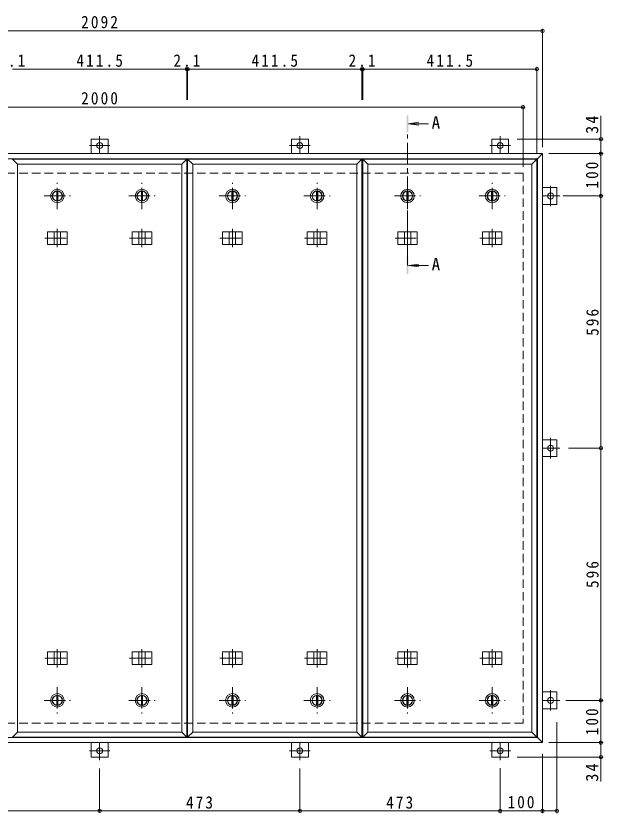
# Model space of a CAD drawing. Units: millimetres at full size, sheet at 1:10. Extents: x -2570 to 2484, y -1962 to 1552.
# Drawn here: x -1280 to 107, y -332 to 1552 of the extents above; entities that cross this region are included whole.
import ezdxf
from ezdxf.enums import TextEntityAlignment as Align

# ---------------------------------------------------------------- set-up
doc = ezdxf.new("R2010")
doc.units = ezdxf.units.MM
doc.header["$LTSCALE"] = 10
doc.header["$PDMODE"] = 32
doc.header["$PDSIZE"] = 8
doc.linetypes.add('CHAIN1', pattern=[8, 5, -1, 1, -1])
doc.linetypes.add('DASHED2', pattern=[3, 2, -1])
for name, color, linetype, lineweight in [('0-1_躯体', 2, 'DASHED2', 9), ('0-2_仕上', 4, 'Continuous', 9), ('0-3_建具', 4, 'Continuous', 9), ('0-5_寸法', 4, 'Continuous', 9), ('0-C', 2, 'Continuous', 9), ('0-E', 3, 'Continuous', 9), ('0-F', 7, 'Continuous', 9)]:
    doc.layers.add(name, color=color, linetype=linetype, lineweight=lineweight)
doc.styles.add('ＭＳ ゴシック', font='')
doc.styles.get('ＭＳ ゴシック').set_extended_font_data('MS Gothic')

msp = doc.modelspace()

# ---------------------------------------------------------------- linework, layer by layer
at = {"layer": '0-1_躯体'}
for p, q in [((-2082.1, 1180.07), (-82.1, 1180.07)), ((-82.1, 1180.07), (-82.1, -119.93)), ((-82.1, -119.93), (-2082.1, -119.93))]:
    msp.add_line(p, q, dxfattribs=at)
at = {"layer": '0-2_仕上'}
for p, q in [((-876.35, 1213.07), (-876.35, -152.93)), ((-874.23, 1213.07), (-874.23, -152.93)), ((-462.73, 1213.07), (-462.73, -152.93)), ((-460.6, 1213.07), (-460.6, -152.93)), ((-49.1, 1213.07), (-49.1, -152.93)), ((-1275.85, 1201.07), (-1275.85, -140.93)), ((-888.35, 1201.07), (-888.35, -140.93)), ((-862.23, 1201.07), (-862.23, -140.93)), ((-474.73, 1201.07), (-474.73, -140.93)), ((-448.6, 1201.07), (-448.6, -140.93)), ((-61.1, 1201.07), (-61.1, -140.93))]:
    msp.add_line(p, q, dxfattribs=at)
for points in [[(-1275.85, 1201.07), (-1287.85, 1213.07), (-876.35, 1213.07)], [(-1275.85, 1201.07), (-888.35, 1201.07), (-876.35, 1213.07)], [(-862.23, 1201.07), (-874.23, 1213.07), (-462.73, 1213.07)], [(-862.23, 1201.07), (-474.73, 1201.07), (-462.73, 1213.07)], [(-448.6, 1201.07), (-460.6, 1213.07), (-49.1, 1213.07)], [(-448.6, 1201.07), (-61.1, 1201.07), (-49.1, 1213.07)], [(-1275.85, -140.93), (-1287.85, -152.93), (-876.35, -152.93)], [(-1275.85, -140.93), (-888.35, -140.93), (-876.35, -152.93)], [(-862.23, -140.93), (-874.23, -152.93), (-462.73, -152.93)], [(-862.23, -140.93), (-474.73, -140.93), (-462.73, -152.93)], [(-448.6, -140.93), (-460.6, -152.93), (-49.1, -152.93)], [(-448.6, -140.93), (-61.1, -140.93), (-49.1, -152.93)]]:
    msp.add_lwpolyline(points, dxfattribs=at)
at = {"layer": '0-3_建具', "color": 2}
for p, q in [((-2128.1, 1226.07), (-36.1, 1226.07)), ((-48.1, 1214.07), (-36.1, 1226.07)), ((-36.1, 1226.07), (-36.1, -165.93)), ((-2116.1, 1214.07), (-48.1, 1214.07)), ((-48.1, -153.93), (-48.1, 1214.07)), ((-36.1, -165.93), (-2128.1, -165.93)), ((-48.1, -153.93), (-2116.1, -153.93)), ((-48.1, -153.93), (-36.1, -165.93))]:
    msp.add_line(p, q, dxfattribs=at)
at = {"layer": '0-3_建具'}
for p, q in [((-1205.19, 1041.07), (-1205.19, 1011.07)), ((-1205.19, 1041.07), (-1159.01, 1041.07)), ((-1189.6, 1041.07), (-1189.6, 1011.07)), ((-1174.6, 1041.07), (-1174.6, 1011.07)), ((-1159.01, 1041.07), (-1159.01, 1011.07)), ((-1005.19, 1041.07), (-1005.19, 1011.07)), ((-1005.19, 1041.07), (-959.01, 1041.07)), ((-989.6, 1041.07), (-989.6, 1011.07)), ((-974.6, 1041.07), (-974.6, 1011.07)), ((-959.01, 1041.07), (-959.01, 1011.07)), ((-791.57, 1041.07), (-791.57, 1011.07)), ((-791.57, 1041.07), (-745.39, 1041.07)), ((-775.98, 1041.07), (-775.98, 1011.07)), ((-760.98, 1041.07), (-760.98, 1011.07)), ((-745.39, 1041.07), (-745.39, 1011.07)), ((-591.57, 1041.07), (-591.57, 1011.07)), ((-591.57, 1041.07), (-545.39, 1041.07)), ((-575.98, 1041.07), (-575.98, 1011.07)), ((-560.98, 1041.07), (-560.98, 1011.07)), ((-545.39, 1041.07), (-545.39, 1011.07)), ((-377.94, 1041.07), (-377.94, 1011.07)), ((-377.94, 1041.07), (-331.76, 1041.07)), ((-362.35, 1041.07), (-362.35, 1011.07)), ((-347.35, 1041.07), (-347.35, 1011.07)), ((-331.76, 1041.07), (-331.76, 1011.07)), ((-177.94, 1041.07), (-177.94, 1011.07)), ((-177.94, 1041.07), (-131.76, 1041.07)), ((-162.35, 1041.07), (-162.35, 1011.07)), ((-147.35, 1041.07), (-147.35, 1011.07)), ((-131.76, 1041.07), (-131.76, 1011.07)), ((-1205.19, 1011.07), (-1159.01, 1011.07)), ((-1005.19, 1011.07), (-959.01, 1011.07)), ((-791.57, 1011.07), (-745.39, 1011.07)), ((-591.57, 1011.07), (-545.39, 1011.07)), ((-377.94, 1011.07), (-331.76, 1011.07)), ((-177.94, 1011.07), (-131.76, 1011.07)), ((-1205.19, 19.07), (-1205.19, 49.07)), ((-1205.19, 49.07), (-1159.01, 49.07)), ((-1189.6, 19.07), (-1189.6, 49.07)), ((-1174.6, 19.07), (-1174.6, 49.07)), ((-1159.01, 19.07), (-1159.01, 49.07)), ((-1005.19, 19.07), (-1005.19, 49.07)), ((-1005.19, 49.07), (-959.01, 49.07)), ((-989.6, 19.07), (-989.6, 49.07)), ((-974.6, 19.07), (-974.6, 49.07)), ((-959.01, 19.07), (-959.01, 49.07)), ((-791.57, 19.07), (-791.57, 49.07)), ((-791.57, 49.07), (-745.39, 49.07)), ((-775.98, 19.07), (-775.98, 49.07)), ((-760.98, 19.07), (-760.98, 49.07)), ((-745.39, 19.07), (-745.39, 49.07)), ((-591.57, 19.07), (-591.57, 49.07)), ((-591.57, 49.07), (-545.39, 49.07)), ((-575.98, 19.07), (-575.98, 49.07)), ((-560.98, 19.07), (-560.98, 49.07)), ((-545.39, 19.07), (-545.39, 49.07)), ((-377.94, 19.07), (-377.94, 49.07)), ((-377.94, 49.07), (-331.76, 49.07)), ((-362.35, 19.07), (-362.35, 49.07)), ((-347.35, 19.07), (-347.35, 49.07)), ((-331.76, 19.07), (-331.76, 49.07)), ((-177.94, 19.07), (-177.94, 49.07)), ((-177.94, 49.07), (-131.76, 49.07)), ((-162.35, 19.07), (-162.35, 49.07)), ((-147.35, 19.07), (-147.35, 49.07)), ((-131.76, 19.07), (-131.76, 49.07)), ((-1205.19, 19.07), (-1159.01, 19.07)), ((-1005.19, 19.07), (-959.01, 19.07)), ((-791.57, 19.07), (-745.39, 19.07)), ((-591.57, 19.07), (-545.39, 19.07)), ((-377.94, 19.07), (-331.76, 19.07)), ((-177.94, 19.07), (-131.76, 19.07))]:
    msp.add_line(p, q, dxfattribs=at)
at = {"layer": '0-3_建具', "linetype": 'CHAIN1'}
for p, q in [((-1182.1, 1048.18), (-1182.1, 1004.95)), ((-982.1, 1048.18), (-982.1, 1004.95)), ((-768.48, 1048.18), (-768.48, 1004.95)), ((-568.48, 1048.18), (-568.48, 1004.95)), ((-354.85, 1048.18), (-354.85, 1004.95)), ((-154.85, 1048.18), (-154.85, 1004.95)), ((-1211.51, 1026.07), (-1152.69, 1026.07)), ((-1011.51, 1026.07), (-952.69, 1026.07)), ((-797.89, 1026.07), (-739.07, 1026.07)), ((-597.89, 1026.07), (-539.07, 1026.07)), ((-384.26, 1026.07), (-325.44, 1026.07)), ((-184.26, 1026.07), (-125.44, 1026.07)), ((-1182.1, 11.95), (-1182.1, 55.19)), ((-982.1, 11.95), (-982.1, 55.19)), ((-768.48, 11.95), (-768.48, 55.19)), ((-568.48, 11.95), (-568.48, 55.19)), ((-354.85, 11.95), (-354.85, 55.19)), ((-154.85, 11.95), (-154.85, 55.19)), ((-1211.51, 34.07), (-1152.69, 34.07)), ((-1011.51, 34.07), (-952.69, 34.07)), ((-797.89, 34.07), (-739.07, 34.07)), ((-597.89, 34.07), (-539.07, 34.07)), ((-384.26, 34.07), (-325.44, 34.07)), ((-184.26, 34.07), (-125.44, 34.07))]:
    msp.add_line(p, q, dxfattribs=at)
at = {"layer": '0-5_寸法'}
for p, q in [((-352.85, 1296.88), (-328.07, 1300.15)), ((-352.85, 1296.88), (-328.07, 1293.62)), ((-352.85, 1296.88), (-305.39, 1296.88)), ((-352.85, 961.76), (-328.07, 965.02)), ((-352.85, 961.76), (-328.07, 958.5)), ((-352.85, 961.76), (-305.39, 961.76))]:
    msp.add_line(p, q, dxfattribs=at)
at = {"layer": '0-5_寸法', "linetype": 'CHAIN1'}
msp.add_line((-354.85, 961.76), (-354.85, 1276.88), dxfattribs=at)
at = {"layer": '0-5_寸法'}
for points in [[(-352.85, 1316.88), (-356.85, 1316.88), (-352.85, 1276.88), (-356.85, 1276.88)], [(-352.85, 941.76), (-356.85, 941.76), (-352.85, 981.76), (-356.85, 981.76)]]:
    msp.add_solid(points, dxfattribs=at)
at = {"layer": '0-C', "linetype": 'CHAIN1'}
for p, q in [((-1182.1, 1095.07), (-1182.1, 1157.07)), ((-982.1, 1095.07), (-982.1, 1157.07)), ((-768.48, 1095.07), (-768.48, 1157.07)), ((-568.48, 1095.07), (-568.48, 1157.07)), ((-354.85, 1095.07), (-354.85, 1157.07)), ((-154.85, 1095.07), (-154.85, 1157.07)), ((-1213.1, 1126.07), (-1151.1, 1126.07)), ((-1013.1, 1126.07), (-951.1, 1126.07)), ((-799.48, 1126.07), (-737.48, 1126.07)), ((-599.48, 1126.07), (-537.48, 1126.07)), ((-385.85, 1126.07), (-323.85, 1126.07)), ((-185.85, 1126.07), (-123.85, 1126.07)), ((-1182.1, -34.93), (-1182.1, -96.93)), ((-982.1, -34.93), (-982.1, -96.93)), ((-768.48, -34.93), (-768.48, -96.93)), ((-568.48, -34.93), (-568.48, -96.93)), ((-354.85, -34.93), (-354.85, -96.93)), ((-154.85, -34.93), (-154.85, -96.93)), ((-1213.1, -65.93), (-1151.1, -65.93)), ((-1013.1, -65.93), (-951.1, -65.93)), ((-799.48, -65.93), (-737.48, -65.93)), ((-599.48, -65.93), (-537.48, -65.93)), ((-385.85, -65.93), (-323.85, -65.93)), ((-185.85, -65.93), (-123.85, -65.93))]:
    msp.add_line(p, q, dxfattribs=at)
at = {"layer": '0-C'}
for p, q in [((-1183.6, 1137.47), (-1183.6, 1114.67)), ((-1180.6, 1137.47), (-1180.6, 1114.67)), ((-983.6, 1137.47), (-983.6, 1114.67)), ((-980.6, 1137.47), (-980.6, 1114.67)), ((-769.98, 1137.47), (-769.98, 1114.67)), ((-766.98, 1137.47), (-766.98, 1114.67)), ((-569.98, 1137.47), (-569.98, 1114.67)), ((-566.98, 1137.47), (-566.98, 1114.67)), ((-356.35, 1137.47), (-356.35, 1114.67)), ((-353.35, 1137.47), (-353.35, 1114.67)), ((-156.35, 1137.47), (-156.35, 1114.67)), ((-153.35, 1137.47), (-153.35, 1114.67)), ((-1183.6, -77.33), (-1183.6, -54.53)), ((-1180.6, -77.33), (-1180.6, -54.53)), ((-983.6, -77.33), (-983.6, -54.53)), ((-980.6, -77.33), (-980.6, -54.53)), ((-769.98, -77.33), (-769.98, -54.53)), ((-766.98, -77.33), (-766.98, -54.53)), ((-569.98, -77.33), (-569.98, -54.53)), ((-566.98, -77.33), (-566.98, -54.53)), ((-356.35, -77.33), (-356.35, -54.53)), ((-353.35, -77.33), (-353.35, -54.53)), ((-156.35, -77.33), (-156.35, -54.53)), ((-153.35, -77.33), (-153.35, -54.53))]:
    msp.add_line(p, q, dxfattribs=at)
for centre, radius in [((-1182.1, 1126.07), 16), ((-1182.1, 1126.07), 12), ((-1182.1, 1126.07), 11.5), ((-982.1, 1126.07), 16), ((-982.1, 1126.07), 12), ((-982.1, 1126.07), 11.5), ((-768.48, 1126.07), 16), ((-768.48, 1126.07), 12), ((-768.48, 1126.07), 11.5), ((-568.48, 1126.07), 16), ((-568.48, 1126.07), 12), ((-568.48, 1126.07), 11.5), ((-354.85, 1126.07), 16), ((-354.85, 1126.07), 12), ((-354.85, 1126.07), 11.5), ((-154.85, 1126.07), 16), ((-154.85, 1126.07), 12), ((-154.85, 1126.07), 11.5), ((-1182.1, -65.93), 16), ((-1182.1, -65.93), 12), ((-1182.1, -65.93), 11.5), ((-982.1, -65.93), 16), ((-982.1, -65.93), 12), ((-982.1, -65.93), 11.5), ((-768.48, -65.93), 16), ((-768.48, -65.93), 12), ((-768.48, -65.93), 11.5), ((-568.48, -65.93), 16), ((-568.48, -65.93), 12), ((-568.48, -65.93), 11.5), ((-354.85, -65.93), 16), ((-354.85, -65.93), 12), ((-354.85, -65.93), 11.5), ((-154.85, -65.93), 16), ((-154.85, -65.93), 12), ((-154.85, -65.93), 11.5)]:
    msp.add_circle(centre, radius, dxfattribs=at)
at = {"layer": '0-E', "linetype": 'CHAIN1'}
for p, q in [((-1082.1, 1267.24), (-1082.1, 1226.07)), ((-609.1, 1267.24), (-609.1, 1226.07)), ((-136.1, 1267.24), (-136.1, 1226.07)), ((-1057.72, 1245.27), (-1106.48, 1245.27)), ((-584.72, 1245.27), (-633.48, 1245.27)), ((-111.72, 1245.27), (-160.48, 1245.27)), ((-16.9, 1101.69), (-16.9, 1150.44)), ((5.07, 1126.07), (-36.1, 1126.07)), ((-16.9, 505.69), (-16.9, 554.44)), ((5.07, 530.07), (-36.1, 530.07)), ((-16.9, -90.31), (-16.9, -41.56)), ((5.07, -65.93), (-36.1, -65.93)), ((-1082.1, -207.11), (-1082.1, -165.93)), ((-609.1, -207.11), (-609.1, -165.93)), ((-136.1, -207.11), (-136.1, -165.93)), ((-1106.48, -185.13), (-1057.72, -185.13)), ((-633.48, -185.13), (-584.72, -185.13)), ((-160.48, -185.13), (-111.72, -185.13))]:
    msp.add_line(p, q, dxfattribs=at)
at = {"layer": '0-E'}
for p, q in [((-1102.1, 1260.27), (-1062.1, 1260.27)), ((-1102.1, 1260.27), (-1102.1, 1226.07)), ((-1062.1, 1260.27), (-1062.1, 1226.07)), ((-629.1, 1260.27), (-589.1, 1260.27)), ((-629.1, 1260.27), (-629.1, 1226.07)), ((-589.1, 1260.27), (-589.1, 1226.07)), ((-156.1, 1260.27), (-116.1, 1260.27)), ((-156.1, 1260.27), (-156.1, 1226.07)), ((-116.1, 1260.27), (-116.1, 1226.07)), ((-1.9, 1146.07), (-36.1, 1146.07)), ((-1.9, 1146.07), (-1.9, 1106.07)), ((-1.9, 1106.07), (-36.1, 1106.07)), ((-1.9, 550.07), (-36.1, 550.07)), ((-1.9, 550.07), (-1.9, 510.07)), ((-1.9, 510.07), (-36.1, 510.07)), ((-1.9, -45.93), (-36.1, -45.93)), ((-1.9, -45.93), (-1.9, -85.93)), ((-1.9, -85.93), (-36.1, -85.93)), ((-1102.1, -200.13), (-1102.1, -165.93)), ((-1062.1, -200.13), (-1062.1, -165.93)), ((-629.1, -200.13), (-629.1, -165.93)), ((-589.1, -200.13), (-589.1, -165.93)), ((-156.1, -200.13), (-156.1, -165.93)), ((-116.1, -200.13), (-116.1, -165.93)), ((-1062.1, -200.13), (-1102.1, -200.13)), ((-589.1, -200.13), (-629.1, -200.13)), ((-116.1, -200.13), (-156.1, -200.13))]:
    msp.add_line(p, q, dxfattribs=at)
for centre in [(-1082.1, 1245.27), (-609.1, 1245.27), (-136.1, 1245.27), (-16.9, 1126.07), (-16.9, 530.07), (-16.9, -65.93), (-1082.1, -185.13), (-609.1, -185.13), (-136.1, -185.13)]:
    msp.add_circle(centre, 7, dxfattribs=at)
at = {"layer": '0-F'}
for p, q in [((-2128.1, 1516.07), (-36.1, 1516.07)), ((-36.1, 1241.07), (-36.1, 1521.07)), ((-1287.85, 1426.07), (-876.35, 1426.07)), ((-876.35, 1429.07), (-876.35, 1353.02)), ((-876.35, 1426.07), (-874.23, 1426.07)), ((-874.23, 1429.07), (-874.23, 1353.02)), ((-874.23, 1426.07), (-462.73, 1426.07)), ((-462.73, 1429.07), (-462.73, 1353.02)), ((-462.73, 1426.07), (-460.6, 1426.07)), ((-460.6, 1429.07), (-460.6, 1353.02)), ((-460.6, 1426.07), (-49.1, 1426.07)), ((-49.1, 1228.07), (-49.1, 1431.07)), ((-82.1, 1195.07), (-82.1, 1341.07)), ((-2082.1, 1336.07), (-82.1, 1336.07)), ((101.99, 1260.27), (101.99, 1315.45)), ((106.99, 1260.27), (-96.1, 1260.27)), ((101.99, 1226.07), (101.99, 1260.27)), ((-21.1, 1226.07), (106.99, 1226.07)), ((101.99, 1126.07), (101.99, 1226.07)), ((12.82, 1126.07), (106.99, 1126.07)), ((101.99, 530.07), (101.99, 1126.07)), ((104.99, 530.07), (25.07, 530.07)), ((101.99, -65.93), (101.99, 530.07)), ((19.41, -65.93), (106.99, -65.93)), ((101.99, -165.93), (101.99, -65.93)), ((-1.9, -332.3), (-1.9, -117.14)), ((-21.1, -165.93), (106.99, -165.93)), ((101.99, -165.93), (101.99, -200.13)), ((106.99, -200.13), (-96.1, -200.13)), ((-36.1, -192.14), (-36.1, -332.3)), ((101.99, -200.13), (101.99, -258.09)), ((-1082.1, -330.3), (-1082.1, -227.11)), ((-609.1, -330.3), (-609.1, -227.11)), ((-136.1, -226.07), (-136.1, -332.3)), ((-1555.1, -327.3), (-1082.1, -327.3)), ((-1082.1, -327.3), (-609.1, -327.3)), ((-609.1, -327.3), (-136.1, -327.3)), ((-136.1, -327.3), (-36.1, -327.3)), ((-36.1, -327.3), (-1.9, -327.3))]:
    msp.add_line(p, q, dxfattribs=at)
for p in [(-36.1, 1516.07), (-876.35, 1426.07), (-874.23, 1426.07), (-462.73, 1426.07), (-460.6, 1426.07), (-49.1, 1426.07), (-82.1, 1336.07), (101.99, 1260.27), (101.99, 1226.07), (101.99, 1126.07), (101.99, 530.07), (101.99, -65.93), (101.99, -165.93), (101.99, -200.13), (-1082.1, -327.3), (-609.1, -327.3), (-136.1, -327.3), (-36.1, -327.3), (-1.9, -327.3)]:
    msp.add_point(p, dxfattribs=at)

# ---------------------------------------------------------------- texts
at = {"layer": '0-5_寸法', "color": 2, "style": 'ＭＳ ゴシック'}
for p in [(-297.82, 1276.49), (-297.82, 941.36)]:
    msp.add_text('A', height=29.33, dxfattribs=at).set_placement(p, align=Align.BOTTOM_LEFT)
at = {"layer": '0-F', "color": 2, "char_height": 29.33, "attachment_point": 7, "style": 'ＭＳ ゴシック'}
for s, insert in [('\\T1.28;\\W0.9;2092', (-1125.85, 1522.07)), ('\\T1.27;\\W0.9;2.1', (-1321.41, 1431.07)), ('\\T1.28;\\W0.9;411.5', (-1137.1, 1431.07)), ('\\T1.27;\\W0.9;2.1', (-907.79, 1431.07)), ('\\T1.28;\\W0.9;411.5', (-723.48, 1431.07)), ('\\T1.27;\\W0.9;2.1', (-494.16, 1431.07)), ('\\T1.28;\\W0.9;411.5', (-309.85, 1431.07)), ('\\T1.28;\\W0.9;2000', (-1125.85, 1342.07)), ('\\T1.27;\\W0.9;473', (-878.1, -322.3)), ('\\T1.27;\\W0.9;473', (-405.1, -322.3)), ('\\T1.27;\\W0.9;100', (-118.6, -321.3))]:
    msp.add_mtext(s, dxfattribs=dict(at, insert=insert))
at = {"layer": '0-F', "color": 2, "char_height": 29.33, "attachment_point": 7, "rotation": 90, "style": 'ＭＳ ゴシック'}
for s, insert in [('\\T1.27;\\W0.95;34', (95.99, 1272.95)), ('\\T1.27;\\W0.9;100', (95.99, 1143.57)), ('\\T1.27;\\W0.9;596', (96.99, 795.57)), ('\\T1.27;\\W0.9;596', (96.99, 199.57)), ('\\T1.27;\\W0.9;100', (95.99, -148.43)), ('\\T1.27;\\W0.95;34', (95.99, -258.09))]:
    msp.add_mtext(s, dxfattribs=dict(at, insert=insert))

doc.saveas('drawing.dxf')
